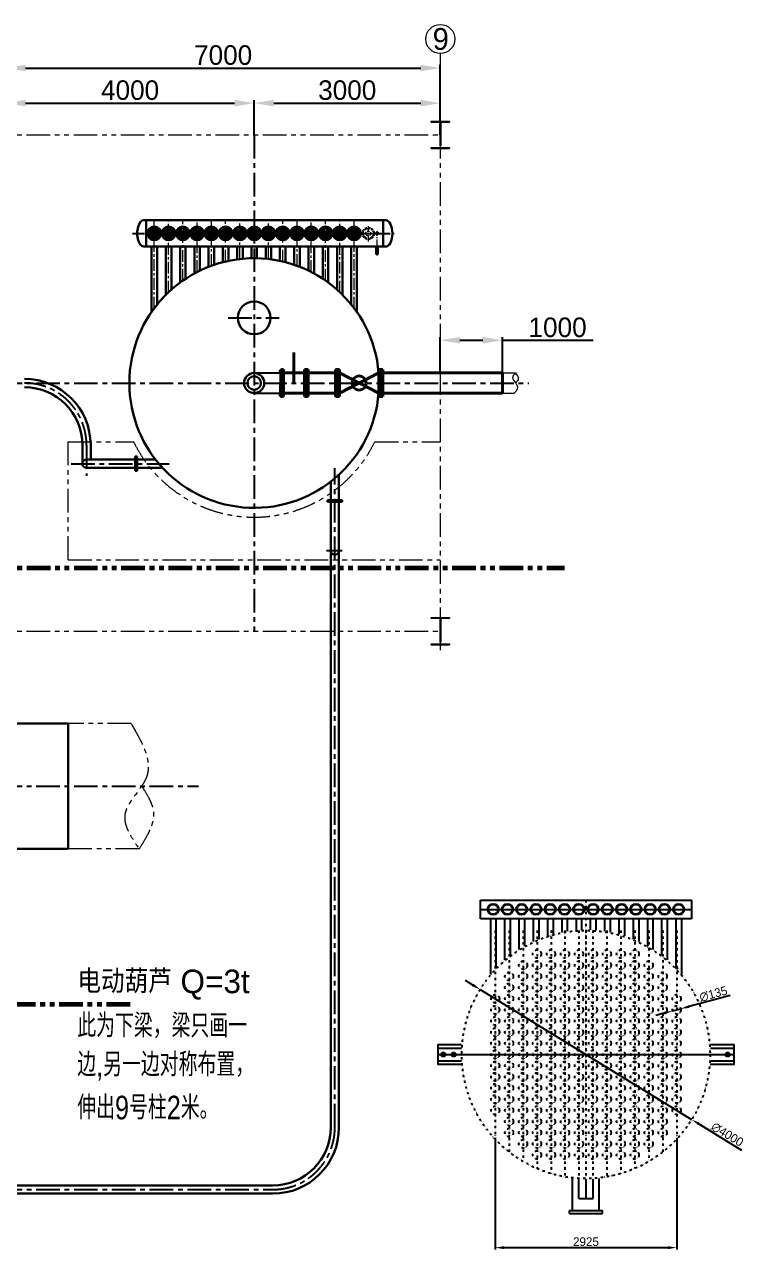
# Model space of a CAD drawing. Header units: millimetres. Extents: x 48549 to 244689, y 99496 to 172785.
# Drawn here: x 159636 to 171273, y 115578 to 135324 of the extents above; entities that cross this region are included whole.
import ezdxf

# ---------------------------------------------------------------- set-up
doc = ezdxf.new("R2010")
doc.units = ezdxf.units.MM
doc.header["$LTSCALE"] = 3
for name, pattern in [('CENTER', [50.8, 31.75, -6.35, 6.35, -6.35]), ('CENTERX2', [101.6, 63.5, -12.7, 12.7, -12.7]), ('DASHED', [19.05, 12.7, -6.35]), ('DIVIDE', [31.75, 12.7, -6.35, 0, -6.35, 0, -6.35]), ('PHANTOMX2', [127, 63.5, -12.7, 12.7, -12.7, 12.7, -12.7])]:
    doc.linetypes.add(name, pattern=pattern)
for name, color, linetype, lineweight in [('1', 1, 'CENTER', 13), ('center', 1, 'CENTER', 9), ('CON', 7, 'Continuous', 40), ('Layer3', 6, 'Continuous', 18), ('Layer4', 4, 'DASHED', 5), ('双点划线', 3, 'PHANTOMX2', 20), ('图层1', 7, 'Continuous', 30), ('图层2', 1, 'CENTERX2', 15), ('图层3', 6, 'Continuous', 9), ('实线层', 7, 'Continuous', 25)]:
    doc.layers.add(name, color=color, linetype=linetype, lineweight=lineweight)
doc.layers.add('3中心线层', color=1, linetype='CENTER', plot=False)
doc.layers.add('Layer1', color=1, linetype='CENTERX2')
doc.styles.add('仿宋体', font='ttxt1.shx', dxfattribs={"bigfont": 'hzfs.shx'})
doc.dimstyles.new('ISO-25', dxfattribs={"dimtxt": 150, "dimasz": 150, "dimexe": 50, "dimexo": 0, "dimgap": 50, "dimtad": 1, "dimdec": 1, "dimdsep": 46, "dimtxsty": '仿宋体', "dimcen": 2.5, "dimazin": 0, "dimtfac": 1, "dimtdec": 1, "dimtmove": 0, "dimatfit": 3, "dimfxl": 1, "dimarcsym": 0})

# ---------------------------------------------------------------- blocks, each defined once
blk = doc.blocks.new('*D23')
at = {"layer": 'Defpoints', "color": 0, "ltscale": 3}
for p in [(167338, 130234), (166338, 129707), (167338, 129707)]:
    blk.add_point(p, dxfattribs=at)
at = {"layer": '图层3', "color": 0, "lineweight": -2, "ltscale": 3}
for p, q in [((166338, 129707), (166338, 130284)), ((166653, 130234), (167023, 130234)), ((167338, 129707), (167338, 130284)), ((167338, 130234), (168803, 130234))]:
    blk.add_line(p, q, dxfattribs=at)
at = {"layer": '图层3', "color": 0, "ltscale": 3}
for points in [[(166653, 130286), (166653, 130181), (166338, 130234)], [(167023, 130286), (167023, 130181), (167338, 130234)]]:
    blk.add_solid(points, dxfattribs=at)
at = {"layer": '图层3', "color": 0, "ltscale": 3, "insert": (168228, 130441), "char_height": 315, "attachment_point": 5, "style": '仿宋体'}
blk.add_mtext('1000', dxfattribs=at)
blk = doc.blocks.new('*D65')
at = {"layer": 'Defpoints', "color": 0, "ltscale": 3}
for p in [(166338, 134622), (159338, 133544), (166338, 133544)]:
    blk.add_point(p, dxfattribs=at)
at = {"layer": '图层3', "color": 0, "lineweight": -2, "ltscale": 3}
for p, q in [((159338, 133544), (159338, 134672)), ((166338, 133544), (166338, 134672)), ((159653, 134622), (166023, 134622))]:
    blk.add_line(p, q, dxfattribs=at)
at = {"layer": '图层3', "color": 0, "ltscale": 3}
for points in [[(159653, 134674), (159653, 134569), (159338, 134622)], [(166023, 134674), (166023, 134569), (166338, 134622)]]:
    blk.add_solid(points, dxfattribs=at)
at = {"layer": '图层3', "color": 0, "ltscale": 3, "insert": (162838, 134829), "char_height": 315, "attachment_point": 5, "style": '仿宋体'}
blk.add_mtext('7000', dxfattribs=at)
blk = doc.blocks.new('*D77')
at = {"layer": 'Defpoints', "color": 0, "ltscale": 3}
for p in [(163338, 134056), (159338, 133745), (163338, 133544)]:
    blk.add_point(p, dxfattribs=at)
at = {"layer": '图层3', "color": 0, "lineweight": -2, "ltscale": 3}
for p, q in [((159338, 133745), (159338, 134106)), ((163338, 133544), (163338, 134106)), ((159653, 134056), (163023, 134056))]:
    blk.add_line(p, q, dxfattribs=at)
at = {"layer": '图层3', "color": 0, "ltscale": 3}
for points in [[(159653, 134109), (159653, 134004), (159338, 134056)], [(163023, 134109), (163023, 134004), (163338, 134056)]]:
    blk.add_solid(points, dxfattribs=at)
at = {"layer": '图层3', "color": 0, "ltscale": 3, "insert": (161338, 134264), "char_height": 315, "attachment_point": 5, "style": '仿宋体'}
blk.add_mtext('4000', dxfattribs=at)
blk = doc.blocks.new('*D78')
at = {"layer": 'Defpoints', "color": 0, "ltscale": 3}
for p in [(166338, 134056), (166338, 133764), (163338, 133544)]:
    blk.add_point(p, dxfattribs=at)
at = {"layer": '图层3', "color": 0, "lineweight": -2, "ltscale": 3}
for p, q in [((163338, 133544), (163338, 134106)), ((166338, 133764), (166338, 134106)), ((163653, 134056), (166023, 134056))]:
    blk.add_line(p, q, dxfattribs=at)
at = {"layer": '图层3', "color": 0, "ltscale": 3}
for points in [[(163653, 134109), (163653, 134004), (163338, 134056)], [(166023, 134109), (166023, 134004), (166338, 134056)]]:
    blk.add_solid(points, dxfattribs=at)
at = {"layer": '图层3', "color": 0, "ltscale": 3, "insert": (164838, 134264), "char_height": 315, "attachment_point": 5, "style": '仿宋体'}
blk.add_mtext('3000', dxfattribs=at)
blk = doc.blocks.new('*D237')
at = {"layer": 'Defpoints', "color": 0}
for p in [(166981, 119768), (170389, 117673)]:
    blk.add_point(p, dxfattribs=at)
at = {"layer": '图层3', "color": 0, "lineweight": -2}
for p, q in [((166862, 119841), (166743, 119914)), ((166981, 119768), (170389, 117673)), ((171198, 117176), (170508, 117600))]:
    blk.add_line(p, q, dxfattribs=at)
at = {"layer": '图层3', "color": 0}
for points in [[(166874, 119861), (166850, 119821), (166981, 119768)], [(170521, 117620), (170496, 117580), (170389, 117673)]]:
    blk.add_solid(points, dxfattribs=at)
at = {"layer": '图层3', "color": 0, "insert": (170963, 117432), "char_height": 140, "attachment_point": 5, "rotation": 328.4301, "style": '仿宋体'}
blk.add_mtext('∅4000', dxfattribs=at)
blk = doc.blocks.new('*D238')
at = {"layer": 'Defpoints', "color": 0}
for p in [(170082, 119423), (170213, 119458)]:
    blk.add_point(p, dxfattribs=at)
at = {"layer": '图层3', "color": 0, "lineweight": -2}
for p, q in [((171011, 119670), (170348, 119494)), ((169947, 119387), (169812, 119351)), ((170082, 119423), (170213, 119458))]:
    blk.add_line(p, q, dxfattribs=at)
at = {"layer": '图层3', "color": 0}
for points in [[(170342, 119516), (170354, 119471), (170213, 119458)], [(169941, 119410), (169953, 119365), (170082, 119423)]]:
    blk.add_solid(points, dxfattribs=at)
at = {"layer": '图层3', "color": 0, "insert": (170740, 119696), "char_height": 140, "attachment_point": 5, "rotation": 14.8849, "style": '仿宋体'}
blk.add_mtext('∅135', dxfattribs=at)
blk = doc.blocks.new('*D239')
at = {"layer": 'Defpoints', "color": 0}
for p in [(167223, 117356), (170148, 117356), (170148, 115608)]:
    blk.add_point(p, dxfattribs=at)
at = {"layer": '图层3', "color": 0, "lineweight": -2}
for p, q in [((167223, 117356), (167223, 115578)), ((170148, 117356), (170148, 115578)), ((167363, 115608), (170008, 115608))]:
    blk.add_line(p, q, dxfattribs=at)
at = {"layer": '图层3', "color": 0}
for points in [[(167363, 115631), (167363, 115584), (167223, 115608)], [(170008, 115631), (170008, 115584), (170148, 115608)]]:
    blk.add_solid(points, dxfattribs=at)
at = {"layer": '图层3', "color": 0, "insert": (168685, 115703), "char_height": 140, "attachment_point": 5, "style": '仿宋体'}
blk.add_mtext('2925', dxfattribs=at)

msp = doc.modelspace()

# ---------------------------------------------------------------- linework, layer by layer
for p, q in [((163755.769, 129761.99), (163776.769, 129761.99)), ((163755.769, 129761.99), (163755.769, 129544.49)), ((163776.769, 129761.99), (163776.769, 129544.49)), ((163338.362, 129706.99), (163755.769, 129706.99)), ((163755.769, 129326.99), (163755.769, 129544.49)), ((163776.769, 129726.99), (163779.769, 129726.99)), ((163776.769, 129326.99), (163776.769, 129544.49)), ((163779.769, 129726.99), (163779.769, 129544.49)), ((163779.769, 129361.99), (163779.769, 129544.49)), ((163338.515, 129381.99), (163755.769, 129381.99)), ((163776.769, 129361.99), (163779.769, 129361.99)), ((163755.769, 129326.99), (163776.769, 129326.99)), ((167145.069, 120910.39), (167145.069, 120012.145)), ((167235.069, 120910.39), (167235.069, 120112.418)), ((167375.069, 120910.39), (167375.069, 120244.908)), ((167465.069, 120910.39), (167465.069, 120317.845)), ((167605.069, 120910.39), (167605.069, 120415.64)), ((167695.069, 120910.39), (167695.069, 120469.726)), ((167835.069, 120910.39), (167835.069, 120541.869)), ((167925.069, 120910.39), (167925.069, 120581.22)), ((168065.069, 120910.39), (168065.069, 120632.429)), ((168155.069, 120910.39), (168155.069, 120659.307)), ((168295.069, 120910.39), (168295.069, 120692.242)), ((168385.069, 120910.39), (168385.069, 120707.927)), ((168525.069, 120910.39), (168525.069, 120724.063)), ((168615.069, 120910.39), (168615.069, 120729.222)), ((168755.069, 120910.39), (168755.069, 120729.222)), ((168845.069, 120910.39), (168845.069, 120724.063)), ((168985.069, 120910.39), (168985.069, 120707.927)), ((169075.069, 120910.39), (169075.069, 120692.242)), ((169215.069, 120910.39), (169215.069, 120659.307)), ((169305.069, 120910.39), (169305.069, 120632.429)), ((169445.069, 120910.39), (169445.069, 120581.22)), ((169535.069, 120910.39), (169535.069, 120541.869)), ((169675.069, 120910.39), (169675.069, 120469.726)), ((169765.069, 120910.39), (169765.069, 120415.64)), ((169905.069, 120910.39), (169905.069, 120317.845)), ((169995.069, 120910.39), (169995.069, 120244.908)), ((170135.069, 120910.39), (170135.069, 120112.418)), ((170225.069, 120910.39), (170225.069, 120012.145)), ((168470.069, 116205.901), (168470.069, 116721.973)), ((168900.069, 116205.901), (168900.069, 116721.973)), ((168420.069, 116155.901), (168420.069, 116205.901)), ((168420.069, 116155.901), (168420.069, 116205.901)), ((168950.069, 116155.901), (168950.069, 116205.901)), ((168950.069, 116155.901), (168950.069, 116205.901))]:
    msp.add_line(p, q)
at = {"linetype": 'Continuous'}
for p, q in [((166985.069, 121210.39), (170385.069, 121210.39)), ((166985.069, 120910.39), (166985.069, 121210.39)), ((166985.069, 121060.39), (170385.069, 121060.39)), ((170385.069, 121210.39), (170385.069, 120910.39)), ((170385.069, 121060.39), (170385.069, 121060.39)), ((170385.069, 120910.39), (166985.069, 120910.39)), ((168420.069, 116205.901), (168950.069, 116205.901)), ((168420.069, 116155.901), (168950.069, 116155.901)), ((168420.069, 116155.901), (168950.069, 116155.901))]:
    msp.add_line(p, q, dxfattribs=at)
at = {"color": 1, "linetype": 'DIVIDE', "lineweight": -2}
for p, q in [((168685.069, 121210.39), (168685.069, 117897.242)), ((167222.569, 120720.441), (167222.569, 117356.222)), ((167447.569, 120720.441), (167447.569, 117149.265)), ((167672.569, 120720.441), (167672.569, 116995.667)), ((167897.569, 120720.441), (167897.569, 116882.006)), ((168122.569, 120720.441), (168122.569, 116801.172)), ((168347.569, 120720.441), (168347.569, 116749.123)), ((168572.569, 120720.441), (168572.569, 116720.441)), ((168797.569, 120720.441), (168797.569, 116720.441)), ((169022.569, 120720.441), (169022.569, 116749.123)), ((169247.569, 120720.441), (169247.569, 116801.172)), ((169472.569, 120720.441), (169472.569, 116882.006)), ((169697.569, 120720.441), (169697.569, 116995.667)), ((169922.569, 120720.441), (169922.569, 117149.265)), ((170147.569, 120720.441), (170147.569, 117356.222)), ((170135.069, 120112.418), (170225.069, 120112.418))]:
    msp.add_line(p, q, dxfattribs=at)
at = {"color": 5, "linetype": 'DIVIDE', "lineweight": -2}
msp.add_line((168685.069, 120720.441), (168685.069, 116720.441), dxfattribs=at)
at = {"color": 2}
for p, q in [((166301.27, 118820.441), (166677.558, 118820.441)), ((166301.27, 118720.441), (170695.069, 118720.441)), ((170692.58, 118820.441), (171068.868, 118820.441)), ((170695.069, 118720.441), (171068.868, 118720.441)), ((166301.27, 118620.441), (166677.558, 118620.441)), ((170692.58, 118620.441), (171068.868, 118620.441))]:
    msp.add_line(p, q, dxfattribs=at)
at = {"color": 6}
for p, q in [((168570.069, 116397.878), (168570.069, 116713.733)), ((168685.069, 116710.441), (168685.069, 116397.878)), ((168800.069, 116397.878), (168800.069, 116713.733))]:
    msp.add_line(p, q, dxfattribs=at)
at = {"color": 6, "linetype": 'Continuous'}
msp.add_line((168570.069, 116397.878), (168800.069, 116397.878), dxfattribs=at)
msp.add_line((168570.069, 116397.878), (168800.069, 116397.878), dxfattribs=at)
at = {"linetype": 'Continuous'}
for points in [[(166681.466, 118560.208), (166301.27, 118560.208), (166301.27, 118880.674), (166681.466, 118880.674)], [(170688.672, 118880.674), (171068.868, 118880.674), (171068.868, 118560.208), (170688.672, 118560.208)]]:
    msp.add_lwpolyline(points, dxfattribs=at)
at = {"linetype": 'DIVIDE', "lineweight": -2}
msp.add_circle((168685.069, 118720.441), 2000, dxfattribs=at)
at = {"color": 2, "linetype": 'DIVIDE', "lineweight": -2}
for centre in [(167897.569, 120340.441), (168122.569, 120340.441), (168347.569, 120340.441), (168572.569, 120340.441), (168797.569, 120340.441), (169022.569, 120340.441), (169247.569, 120340.441), (169472.569, 120340.441), (167672.569, 120160.441), (167672.569, 120160.441), (167897.569, 120160.441), (168122.569, 120160.441), (168347.569, 120160.441), (168572.569, 120160.441), (168797.569, 120160.441), (169022.569, 120160.441), (169247.569, 120160.441), (169472.569, 120160.441), (169697.569, 120160.441), (169697.569, 120160.441), (167447.569, 119980.441), (167447.569, 119800.441), (167672.569, 119980.441), (167672.569, 119800.441), (167897.569, 119980.441), (167897.569, 119800.441), (168122.569, 119980.441), (168122.569, 119800.441), (168347.569, 119980.441), (168347.569, 119800.441), (168572.569, 119980.441), (168572.569, 119800.441), (168797.569, 119980.441), (168797.569, 119800.441), (169022.569, 119980.441), (169022.569, 119800.441), (169247.569, 119980.441), (169247.569, 119800.441), (169472.569, 119980.441), (169472.569, 119800.441), (169697.569, 119980.441), (169697.569, 119800.441), (169922.569, 119980.441), (169922.569, 119800.441), (167222.569, 119620.441), (167447.569, 119620.441), (167672.569, 119620.441), (167897.569, 119620.441), (168122.569, 119620.441), (168347.569, 119620.441), (168572.569, 119620.441), (168797.569, 119620.441), (169022.569, 119620.441), (169247.569, 119620.441), (169472.569, 119620.441), (169697.569, 119620.441), (169922.569, 119620.441), (170147.569, 119620.441), (167222.569, 119440.441), (167447.569, 119440.441), (167672.569, 119440.441), (167897.569, 119440.441), (168122.569, 119440.441), (168347.569, 119440.441), (168572.569, 119440.441), (168797.569, 119440.441), (169022.569, 119440.441), (169247.569, 119440.441), (169472.569, 119440.441), (169697.569, 119440.441), (169922.569, 119440.441), (170147.569, 119440.441), (167222.569, 119260.441), (167447.569, 119260.441), (167672.569, 119260.441), (167897.569, 119260.441), (168122.569, 119260.441), (168347.569, 119260.441), (168572.569, 119260.441), (168797.569, 119260.441), (169022.569, 119260.441), (169247.569, 119260.441), (169472.569, 119260.441), (169697.569, 119260.441), (169922.569, 119260.441), (170147.569, 119260.441), (167222.569, 119080.441), (167447.569, 119080.441), (167672.569, 119080.441), (167897.569, 119080.441), (168122.569, 119080.441), (168347.569, 119080.441), (168572.569, 119080.441), (168797.569, 119080.441), (169022.569, 119080.441), (169247.569, 119080.441), (169472.569, 119080.441), (169697.569, 119080.441), (169922.569, 119080.441), (170147.569, 119080.441), (167222.569, 118900.441), (167447.569, 118900.441), (167672.569, 118900.441), (167897.569, 118900.441), (168122.569, 118900.441), (168347.569, 118900.441), (168572.569, 118900.441), (168797.569, 118900.441), (169022.569, 118900.441), (169247.569, 118900.441), (169472.569, 118900.441), (169697.569, 118900.441), (169922.569, 118900.441), (170147.569, 118900.441), (167222.569, 118720.441), (167447.569, 118720.441), (169922.569, 118720.441), (170147.569, 118720.441), (167222.569, 118540.441), (167447.569, 118540.441), (167672.569, 118540.441), (167897.569, 118540.441), (168122.569, 118540.441), (168347.569, 118540.441), (168572.569, 118540.441), (168797.569, 118540.441), (169022.569, 118540.441), (169247.569, 118540.441), (169472.569, 118540.441), (169697.569, 118540.441), (169922.569, 118540.441), (170147.569, 118540.441), (167222.569, 118360.441), (167447.569, 118360.441), (167672.569, 118360.441), (167897.569, 118360.441), (168122.569, 118360.441), (168347.569, 118360.441), (168572.569, 118360.441), (168797.569, 118360.441), (169022.569, 118360.441), (169247.569, 118360.441), (169472.569, 118360.441), (169697.569, 118360.441), (169922.569, 118360.441), (170147.569, 118360.441), (167222.569, 118180.441), (167447.569, 118180.441), (167672.569, 118180.441), (167897.569, 118180.441), (168122.569, 118180.441), (168347.569, 118180.441), (168572.569, 118180.441), (168797.569, 118180.441), (169022.569, 118180.441), (169247.569, 118180.441), (169472.569, 118180.441), (169697.569, 118180.441), (169922.569, 118180.441), (170147.569, 118180.441), (167222.569, 118000.441), (167222.569, 117820.441), (167447.569, 118000.441), (167447.569, 117820.441), (167672.569, 118000.441), (167672.569, 117820.441), (167897.569, 118000.441), (167897.569, 117820.441), (168122.569, 118000.441), (168122.569, 117820.441), (168347.569, 118000.441), (168347.569, 117820.441), (168572.569, 118000.441), (168572.569, 117820.441), (168797.569, 118000.441), (168797.569, 117820.441), (169022.569, 118000.441), (169022.569, 117820.441), (169247.569, 118000.441), (169247.569, 117820.441), (169472.569, 118000.441), (169472.569, 117820.441), (169697.569, 118000.441), (169697.569, 117820.441), (169922.569, 118000.441), (169922.569, 117820.441), (170147.569, 118000.441), (170147.569, 117820.441), (167447.569, 117640.441), (167672.569, 117640.441), (167897.569, 117640.441), (168122.569, 117640.441), (168347.569, 117640.441), (168572.569, 117640.441), (168797.569, 117640.441), (169022.569, 117640.441), (169247.569, 117640.441), (169472.569, 117640.441), (169697.569, 117640.441), (169922.569, 117640.441), (167447.569, 117460.441), (167672.569, 117460.441), (167897.569, 117460.441), (168122.569, 117460.441), (168347.569, 117460.441), (168572.569, 117460.441), (168797.569, 117460.441), (169022.569, 117460.441), (169247.569, 117460.441), (169472.569, 117460.441), (169697.569, 117460.441), (169922.569, 117460.441), (167672.569, 117280.441), (167897.569, 117280.441), (168122.569, 117280.441), (168347.569, 117280.441), (168572.569, 117280.441), (168797.569, 117280.441), (169022.569, 117280.441), (169247.569, 117280.441), (169472.569, 117280.441), (169697.569, 117280.441), (167897.569, 117100.441), (168122.569, 117100.441), (168347.569, 117100.441), (168572.569, 117100.441), (168797.569, 117100.441), (169022.569, 117100.441), (169247.569, 117100.441), (169472.569, 117100.441)]:
    msp.add_circle(centre, 67.5, dxfattribs=at)
at = {"color": 1, "linetype": 'DIVIDE', "lineweight": -2}
for centre in [(167672.569, 118720.441), (167897.569, 118720.441), (168122.569, 118720.441), (168347.569, 118720.441), (168572.569, 118720.441), (168797.569, 118720.441), (169022.569, 118720.441), (169247.569, 118720.441), (169472.569, 118720.441), (169697.569, 118720.441)]:
    msp.add_circle(centre, 67.5, dxfattribs=at)
at = {"layer": '1'}
for p, q in [((165171.875, 131956.484), (165385.014, 131956.497)), ((165293.361, 131631.031), (165347.639, 131631.031))]:
    msp.add_line(p, q, dxfattribs=at)
at = {"layer": '3中心线层'}
for p, q in [((163738.019, 129741.99), (163803.439, 129741.99)), ((163738.019, 129346.99), (163796.737, 129346.99))]:
    msp.add_line(p, q, dxfattribs=at)
at = {"layer": 'center'}
for p, q in [((165178.362, 131826.87), (165178.362, 132089.707)), ((165319.15, 131610.687), (165319.15, 131994.776))]:
    msp.add_line(p, q, dxfattribs=at)
msp.add_circle((165176.932, 131956.42), 80, dxfattribs=at)
at = {"layer": 'CON'}
for p, q in [((163979.769, 129544.49), (163979.769, 130035.774)), ((163779.769, 129762.481), (163779.769, 129706.99)), ((163810.872, 129762.481), (163779.769, 129762.481)), ((163779.769, 129762.481), (163779.769, 129326.499)), ((163810.872, 129381.99), (163810.872, 129762.481)), ((164148.667, 129762.481), (164179.769, 129762.481)), ((164148.667, 129381.99), (164148.667, 129762.481)), ((164179.769, 129762.481), (164179.769, 129706.99)), ((164179.769, 129762.481), (164179.769, 129381.99)), ((164210.872, 129762.481), (164179.769, 129762.481)), ((164210.872, 129381.99), (164210.872, 129762.481)), ((164648.667, 129762.481), (164679.769, 129762.481)), ((164648.667, 129381.99), (164648.667, 129762.481)), ((164679.769, 129762.481), (164679.769, 129381.99)), ((164710.872, 129762.481), (164679.769, 129762.481)), ((164679.769, 129762.481), (164679.769, 129706.99)), ((164710.872, 129381.99), (164710.872, 129762.481)), ((165348.667, 129762.481), (165379.769, 129762.481)), ((165348.667, 129381.99), (165348.667, 129762.481)), ((165379.769, 129762.481), (165379.769, 129381.99)), ((165410.872, 129762.481), (165379.769, 129762.481)), ((165379.769, 129762.481), (165379.769, 129706.99)), ((165410.872, 129381.99), (165410.872, 129762.481)), ((163810.872, 129706.99), (164148.667, 129706.99)), ((164210.872, 129706.99), (164648.667, 129706.99)), ((165348.667, 129706.99), (164710.872, 129381.99)), ((164710.872, 129706.99), (165348.667, 129381.99)), ((165410.872, 129706.99), (167338.365, 129706.99)), ((167338.365, 129706.99), (167338.365, 129381.99)), ((163810.872, 129381.99), (164148.667, 129381.99)), ((163810.872, 129381.99), (163810.872, 129326.499)), ((164148.667, 129381.99), (164148.667, 129326.499)), ((164179.769, 129326.499), (164179.769, 129381.99)), ((164179.769, 129326.499), (164179.769, 129381.99)), ((164210.872, 129381.99), (164648.667, 129381.99)), ((164210.872, 129381.99), (164210.872, 129326.499)), ((164648.667, 129381.99), (164648.667, 129326.499)), ((164679.769, 129326.499), (164679.769, 129381.99)), ((164679.769, 129326.499), (164679.769, 129381.99)), ((164710.872, 129381.99), (164710.872, 129326.499)), ((165348.667, 129381.99), (165348.667, 129326.499)), ((165379.769, 129326.499), (165379.769, 129381.99)), ((165379.769, 129326.499), (165379.769, 129381.99)), ((165410.872, 129381.99), (165410.872, 129326.499)), ((165410.872, 129381.99), (167338.365, 129381.99)), ((163810.872, 129326.499), (163779.769, 129326.499)), ((164148.667, 129326.499), (164179.769, 129326.499)), ((164210.872, 129326.499), (164179.769, 129326.499)), ((164648.667, 129326.499), (164679.769, 129326.499)), ((164710.872, 129326.499), (164679.769, 129326.499)), ((165348.667, 129326.499), (165379.769, 129326.499)), ((165410.872, 129326.499), (165379.769, 129326.499))]:
    msp.add_line(p, q, dxfattribs=at)
for start, end in [(0, 180), (180, 0)]:
    msp.add_arc((165029.769, 129544.49), 114.039, start, end, dxfattribs=at)
at = {"layer": 'Layer1', "ltscale": 2}
for p, q in [((163338.362, 133544.49), (163338.362, 125544.49)), ((162916.905, 130594.49), (163740.978, 130594.49)), ((154338.363, 129544.49), (167764.524, 129544.49)), ((160636.363, 128544.49), (160636.363, 128048.599)), ((160387.804, 128244.49), (161965.292, 128244.49)), ((161413.483, 128344.49), (161465.992, 128344.49)), ((164638.362, 117544.49), (164638.362, 128171.416)), ((161413.483, 128144.49), (161465.992, 128144.49)), ((164538.362, 127619.607), (164538.362, 127672.116)), ((164738.362, 127619.607), (164738.362, 127672.116)), ((164501.692, 126842.487), (164758.395, 126842.487)), ((154338.363, 123044.49), (162441.533, 123044.49)), ((154338.363, 116544.49), (163638.362, 116544.49))]:
    msp.add_line(p, q, dxfattribs=at)
at = {"layer": 'Layer1'}
msp.add_line((161377.634, 131956.49), (165594.547, 131956.49), dxfattribs=at)
at = {"layer": 'Layer1', "ltscale": 2}
for centre, start, end in [((159636.363, 128544.49), 0, 90), ((163638.362, 117544.49), 270, 0)]:
    msp.add_arc(centre, 1000, start, end, dxfattribs=at)
at = {"layer": 'Layer3'}
msp.add_arc((165319.15, 131956.458), 15.5, 0, 270, dxfattribs=at)
at = {"layer": 'Layer4'}
for radius in [97.5, 40]:
    msp.add_circle((165176.932, 131956.42), radius, dxfattribs=at)
at = {"layer": '双点划线', "ltscale": 2}
for p, q in [((166188.362, 133764.487), (166488.362, 133764.487)), ((166188.362, 133748.487), (166188.362, 133764.487)), ((166332.862, 133746.487), (166188.362, 133746.487)), ((166332.862, 133746.487), (166332.862, 133342.487)), ((166488.362, 133746.487), (166343.862, 133746.487)), ((166343.862, 133746.487), (166343.862, 133342.487)), ((166488.362, 133764.487), (166488.362, 133748.487)), ((154332.863, 133544.49), (166332.862, 133544.49)), ((166338.362, 133544.49), (166338.362, 125324.49)), ((166188.362, 133342.487), (166332.862, 133342.487)), ((166188.362, 133324.487), (166188.362, 133340.487)), ((166188.362, 133324.487), (166488.362, 133324.487)), ((166338.362, 133364.95), (166338.362, 133239.71)), ((166343.862, 133342.487), (166488.362, 133342.487)), ((166488.362, 133340.487), (166488.362, 133324.487)), ((167338.365, 129706.99), (167549.536, 129706.99)), ((167338.365, 129381.99), (167530.663, 129381.99)), ((160338.363, 128594.49), (161396.264, 128594.49)), ((160338.363, 126694.49), (160338.363, 128594.49)), ((165280.46, 128594.49), (166332.862, 128594.49)), ((160338.363, 126694.49), (166338.362, 126694.49)), ((166188.362, 125764.49), (166488.362, 125764.49)), ((166188.362, 125748.49), (166188.362, 125764.49)), ((166332.862, 125746.49), (166188.362, 125746.49)), ((166332.862, 125746.49), (166332.862, 125342.49)), ((166488.362, 125746.49), (166343.862, 125746.49)), ((166343.862, 125746.49), (166343.862, 125342.49)), ((166488.362, 125764.49), (166488.362, 125748.49)), ((154332.863, 125544.49), (166332.862, 125544.49)), ((166188.362, 125342.49), (166332.862, 125342.49)), ((166188.362, 125324.49), (166188.362, 125340.49)), ((166188.362, 125324.49), (166488.362, 125324.49)), ((166338.362, 125364.954), (166338.362, 125239.713)), ((166343.862, 125342.49), (166488.362, 125342.49)), ((166488.362, 125340.49), (166488.362, 125324.49)), ((161354.216, 124054.49), (160338.364, 124054.49)), ((161485.549, 122034.49), (160338.364, 122034.49))]:
    msp.add_line(p, q, dxfattribs=at)
at = {"layer": '双点划线', "color": 7, "lineweight": 60, "ltscale": 2}
for p, q in [((154338.363, 126564.489), (168338.362, 126564.489)), ((161338.363, 119524.49), (154338.363, 119524.49))]:
    msp.add_line(p, q, dxfattribs=at)
at = {"layer": '双点划线', "ltscale": 2}
msp.add_arc((163338.362, 129544.49), 2162, 206.0661125, 333.9338875, dxfattribs=at)
msp.add_spline([(161354.216, 124054.49), (161603.804, 123197.491), (161254.343, 122583.324), (161485.549, 122034.49)], degree=3, dxfattribs=at)
msp.add_open_spline([(161527.709, 123044.49), (161619.883, 122898.141), (161805.993, 122602.646), (161612.618, 122242.639), (161506.065, 122067.739), (161485.549, 122034.49)], degree=3, knots=[0, 0, 0, 0, 483.636398264, 976.517550594, 1094.219909016, 1094.219909016, 1094.219909016, 1094.219909016], dxfattribs=at)
at = {"layer": '图层1'}
for p, q in [((161558.557, 132169.49), (165458.891, 132169.49)), ((161598.557, 131743.49), (161598.557, 132169.49)), ((165418.891, 131743.49), (165418.891, 132169.49)), ((161708.362, 131936.324), (161708.362, 132056.324)), ((161708.362, 132056.324), (161728.362, 132056.324)), ((161708.362, 131936.324), (161728.362, 131936.324)), ((161748.362, 132056.324), (161728.362, 132056.324)), ((161748.362, 131936.324), (161728.362, 131936.324)), ((161748.362, 131936.324), (161748.362, 132056.324)), ((161938.167, 131936.324), (161938.167, 132056.324)), ((161938.167, 132056.324), (161958.167, 132056.324)), ((161938.167, 131936.324), (161958.167, 131936.324)), ((161978.167, 132056.324), (161958.167, 132056.324)), ((161978.167, 131936.324), (161958.167, 131936.324)), ((161978.167, 131936.324), (161978.167, 132056.324)), ((162168.167, 131936.324), (162168.167, 132056.324)), ((162168.167, 132056.324), (162188.167, 132056.324)), ((162168.167, 131936.324), (162188.167, 131936.324)), ((162208.167, 132056.324), (162188.167, 132056.324)), ((162208.167, 131936.324), (162188.167, 131936.324)), ((162208.167, 131936.324), (162208.167, 132056.324)), ((162398.362, 131936.49), (162398.362, 132056.49)), ((162398.362, 132056.49), (162418.362, 132056.49)), ((162398.362, 131936.49), (162418.362, 131936.49)), ((162438.362, 132056.49), (162418.362, 132056.49)), ((162438.362, 131936.49), (162418.362, 131936.49)), ((162438.362, 131936.49), (162438.362, 132056.49)), ((162628.362, 131936.49), (162628.362, 132056.49)), ((162628.362, 132056.49), (162648.362, 132056.49)), ((162628.362, 131936.49), (162648.362, 131936.49)), ((162668.362, 132056.49), (162648.362, 132056.49)), ((162668.362, 131936.49), (162648.362, 131936.49)), ((162668.362, 131936.49), (162668.362, 132056.49)), ((162858.362, 131936.49), (162858.362, 132056.49)), ((162858.362, 132056.49), (162878.362, 132056.49)), ((162858.362, 131936.49), (162878.362, 131936.49)), ((162898.362, 132056.49), (162878.362, 132056.49)), ((162898.362, 131936.49), (162878.362, 131936.49)), ((162898.362, 131936.49), (162898.362, 132056.49)), ((163088.362, 131936.49), (163088.362, 132056.49)), ((163088.362, 132056.49), (163108.362, 132056.49)), ((163088.362, 131936.49), (163108.362, 131936.49)), ((163128.362, 132056.49), (163108.362, 132056.49)), ((163128.362, 131936.49), (163108.362, 131936.49)), ((163128.362, 131936.49), (163128.362, 132056.49)), ((163318.362, 131936.49), (163318.362, 132056.49)), ((163318.362, 132056.49), (163338.362, 132056.49)), ((163318.362, 131936.49), (163338.362, 131936.49)), ((163358.362, 132056.49), (163338.362, 132056.49)), ((163358.362, 131936.49), (163338.362, 131936.49)), ((163358.362, 131936.49), (163358.362, 132056.49)), ((163548.362, 131936.49), (163548.362, 132056.49)), ((163548.362, 132056.49), (163568.362, 132056.49)), ((163548.362, 131936.49), (163568.362, 131936.49)), ((163588.362, 132056.49), (163568.362, 132056.49)), ((163588.362, 131936.49), (163568.362, 131936.49)), ((163588.362, 131936.49), (163588.362, 132056.49)), ((163778.362, 131936.49), (163778.362, 132056.49)), ((163778.362, 132056.49), (163798.362, 132056.49)), ((163778.362, 131936.49), (163798.362, 131936.49)), ((163818.362, 132056.49), (163798.362, 132056.49)), ((163818.362, 131936.49), (163798.362, 131936.49)), ((163818.362, 131936.49), (163818.362, 132056.49)), ((164008.362, 131936.49), (164008.362, 132056.49)), ((164008.362, 132056.49), (164028.362, 132056.49)), ((164008.362, 131936.49), (164028.362, 131936.49)), ((164048.362, 132056.49), (164028.362, 132056.49)), ((164048.362, 131936.49), (164028.362, 131936.49)), ((164048.362, 131936.49), (164048.362, 132056.49)), ((164238.362, 131936.49), (164238.362, 132056.49)), ((164238.362, 132056.49), (164258.362, 132056.49)), ((164238.362, 131936.49), (164258.362, 131936.49)), ((164278.362, 132056.49), (164258.362, 132056.49)), ((164278.362, 131936.49), (164258.362, 131936.49)), ((164278.362, 131936.49), (164278.362, 132056.49)), ((164468.362, 131936.49), (164468.362, 132056.49)), ((164468.362, 132056.49), (164488.362, 132056.49)), ((164468.362, 131936.49), (164488.362, 131936.49)), ((164508.362, 132056.49), (164488.362, 132056.49)), ((164508.362, 131936.49), (164488.362, 131936.49)), ((164508.362, 131936.49), (164508.362, 132056.49)), ((164698.362, 131936.49), (164698.362, 132056.49)), ((164698.362, 132056.49), (164718.362, 132056.49)), ((164698.362, 131936.49), (164718.362, 131936.49)), ((164738.362, 132056.49), (164718.362, 132056.49)), ((164738.362, 131936.49), (164718.362, 131936.49)), ((164738.362, 131936.49), (164738.362, 132056.49)), ((164928.362, 131936.49), (164928.362, 132056.49)), ((164928.362, 132056.49), (164948.362, 132056.49)), ((164928.362, 131936.49), (164948.362, 131936.49)), ((164968.362, 132056.49), (164948.362, 132056.49)), ((164968.362, 131936.49), (164948.362, 131936.49)), ((164968.362, 131936.49), (164968.362, 132056.49)), ((161558.557, 131743.49), (165458.891, 131743.49)), ((161683.862, 130680.158), (161683.862, 131743.49)), ((161772.862, 130801.163), (161772.862, 131743.49)), ((161913.862, 130960.342), (161913.862, 131743.49)), ((162002.862, 131045.261), (162002.862, 131743.49)), ((162144.108, 131160.783), (162144.108, 131743.49)), ((162233.108, 131223.347), (162233.108, 131743.49)), ((162373.862, 131308.557), (162373.862, 131743.49)), ((162462.862, 131354.684), (162462.862, 131743.49)), ((162603.862, 131416.735), (162603.862, 131743.49)), ((162692.862, 131449.459), (162692.862, 131743.49)), ((162833.862, 131491.814), (162833.862, 131743.49)), ((162922.862, 131512.854), (162922.862, 131743.49)), ((163063.862, 131537.563), (163063.862, 131743.49)), ((163152.862, 131547.869), (163152.862, 131743.49)), ((163293.862, 131555.995), (163293.862, 131743.49)), ((163382.862, 131555.995), (163382.862, 131743.49)), ((163523.862, 131547.869), (163523.862, 131743.49)), ((163612.862, 131537.563), (163612.862, 131743.49)), ((163753.862, 131512.854), (163753.862, 131743.49)), ((163842.862, 131491.814), (163842.862, 131743.49)), ((163983.862, 131449.459), (163983.862, 131743.49)), ((164072.862, 131416.735), (164072.862, 131743.49)), ((164213.862, 131354.684), (164213.862, 131743.49)), ((164302.862, 131308.557), (164302.862, 131743.49)), ((164443.616, 131223.347), (164443.616, 131743.49)), ((164532.616, 131160.783), (164532.616, 131743.49)), ((164673.862, 131045.261), (164673.862, 131743.49)), ((164762.862, 130960.342), (164762.862, 131743.49)), ((164903.862, 130801.163), (164903.862, 131743.49)), ((164992.862, 130680.158), (164992.862, 131743.49)), ((165305.391, 131631.031), (165305.391, 131743.49)), ((165332.391, 131743.49), (165332.391, 131631.031)), ((165305.391, 131661.031), (165332.391, 131661.031)), ((160569.863, 128544.49), (160569.863, 128244.49)), ((160702.863, 128544.49), (160702.863, 128310.99)), ((161422.366, 128126.99), (161422.366, 128361.99)), ((161436.366, 128361.99), (161422.366, 128361.99)), ((161436.366, 128361.99), (161436.366, 128126.99)), ((161436.366, 128361.99), (161438.366, 128361.99)), ((161438.366, 128361.99), (161438.366, 128126.99)), ((161438.366, 128361.99), (161452.366, 128361.99)), ((161452.366, 128361.99), (161452.366, 128126.99)), ((161422.366, 128310.99), (160636.363, 128310.99)), ((161422.366, 128177.99), (160636.363, 128177.99)), ((161452.366, 128310.99), (161748.827, 128310.99)), ((161452.366, 128177.99), (161861.601, 128177.99)), ((161436.366, 128126.99), (161422.366, 128126.99)), ((161438.366, 128126.99), (161436.366, 128126.99)), ((161452.366, 128126.99), (161438.366, 128126.99)), ((164704.862, 127658.49), (164704.862, 128067.729)), ((164704.862, 127658.49), (164704.862, 128067.725)), ((164571.862, 127658.49), (164571.862, 127954.955)), ((164571.862, 127658.49), (164571.862, 127954.951)), ((164520.862, 127644.49), (164520.862, 127658.49)), ((164520.862, 127658.49), (164755.862, 127658.49)), ((164520.862, 127642.49), (164520.862, 127644.49)), ((164520.862, 127644.49), (164755.862, 127644.49)), ((164520.862, 127642.49), (164755.862, 127642.49)), ((164520.862, 127642.49), (164520.862, 127628.49)), ((164755.862, 127628.49), (164520.862, 127628.49)), ((164571.862, 117544.49), (164571.862, 127628.49)), ((164704.862, 117544.49), (164704.862, 127628.49)), ((164755.862, 127658.49), (164755.862, 127644.49)), ((164755.862, 127644.49), (164755.862, 127642.49)), ((164755.862, 127642.49), (164755.862, 127628.49)), ((160338.364, 124054.49), (154338.363, 124054.49)), ((160338.364, 124054.49), (160338.364, 122034.49)), ((160338.364, 122034.49), (154338.363, 122034.49)), ((158849.264, 116610.99), (163638.362, 116610.99)), ((158849.264, 116477.99), (163638.362, 116477.99))]:
    msp.add_line(p, q, dxfattribs=at)
for centre, radius in [((161728.362, 131956.324), 110), ((161728.362, 131956.324), 110), ((161958.167, 131956.324), 110), ((161958.167, 131956.324), 110), ((162188.167, 131956.324), 110), ((162188.167, 131956.324), 110), ((162418.362, 131956.49), 110), ((162418.362, 131956.49), 110), ((162648.362, 131956.49), 110), ((162648.362, 131956.49), 110), ((162878.362, 131956.49), 110), ((162878.362, 131956.49), 110), ((163108.362, 131956.49), 110), ((163108.362, 131956.49), 110), ((163338.362, 131956.49), 110), ((163338.362, 131956.49), 110), ((163568.362, 131956.49), 110), ((163568.362, 131956.49), 110), ((163798.362, 131956.49), 110), ((163798.362, 131956.49), 110), ((164028.362, 131956.49), 110), ((164028.362, 131956.49), 110), ((164258.362, 131956.49), 110), ((164258.362, 131956.49), 110), ((164488.362, 131956.49), 110), ((164488.362, 131956.49), 110), ((164718.362, 131956.49), 110), ((164718.362, 131956.49), 110), ((164948.362, 131956.49), 110), ((164948.362, 131956.49), 110), ((165319.15, 131956.458), 17), ((165319.15, 131956.458), 12.5), ((165318.891, 131631.031), 13.5), ((165318.891, 131631.031), 9), ((163338.362, 130594.49), 264.5), ((163338.362, 129544.49), 162.5), ((163338.362, 129544.49), 109.5)]:
    msp.add_circle(centre, radius, dxfattribs=at)
for centre, radius, start, end in [((161728.362, 131956.324), 89.708, 102.8820674, 77.1179326), ((161728.362, 131956.324), 59.724, 109.5647271, 70.4352729), ((161728.362, 131956.324), 39.594, 120.3401686, 59.6598314), ((161958.167, 131956.324), 89.708, 102.8820674, 77.1179326), ((161958.167, 131956.324), 59.724, 109.5647271, 70.4352729), ((161958.167, 131956.324), 39.594, 120.3401686, 59.6598314), ((162188.167, 131956.324), 89.708, 102.8820674, 77.1179326), ((162188.167, 131956.324), 59.724, 109.5647271, 70.4352729), ((162188.167, 131956.324), 39.594, 120.3401686, 59.6598314), ((162418.362, 131956.49), 89.708, 102.8820674, 77.1179326), ((162418.362, 131956.49), 59.724, 109.5647271, 70.4352729), ((162418.362, 131956.49), 39.594, 120.3401686, 59.6598314), ((162648.362, 131956.49), 89.708, 102.8820674, 77.1179326), ((162648.362, 131956.49), 59.724, 109.5647271, 70.4352729), ((162648.362, 131956.49), 39.594, 120.3401686, 59.6598314), ((162878.362, 131956.49), 89.708, 102.8820674, 77.1179326), ((162878.362, 131956.49), 59.724, 109.5647271, 70.4352729), ((162878.362, 131956.49), 39.594, 120.3401686, 59.6598314), ((163108.362, 131956.49), 89.708, 102.8820674, 77.1179326), ((163108.362, 131956.49), 59.724, 109.5647271, 70.4352729), ((163108.362, 131956.49), 39.594, 120.3401686, 59.6598314), ((163338.362, 131956.49), 89.708, 102.8820674, 77.1179326), ((163338.362, 131956.49), 59.724, 109.5647271, 70.4352729), ((163338.362, 131956.49), 39.594, 120.3401686, 59.6598314), ((163568.362, 131956.49), 89.708, 102.8820674, 77.1179326), ((163568.362, 131956.49), 59.724, 109.5647271, 70.4352729), ((163568.362, 131956.49), 39.594, 120.3401686, 59.6598314), ((163798.362, 131956.49), 89.708, 102.8820674, 77.1179326), ((163798.362, 131956.49), 59.724, 109.5647271, 70.4352729), ((163798.362, 131956.49), 39.594, 120.3401686, 59.6598314), ((164028.362, 131956.49), 89.708, 102.8820674, 77.1179326), ((164028.362, 131956.49), 59.724, 109.5647271, 70.4352729), ((164028.362, 131956.49), 39.594, 120.3401686, 59.6598314), ((164258.362, 131956.49), 89.708, 102.8820674, 77.1179326), ((164258.362, 131956.49), 59.724, 109.5647271, 70.4352729), ((164258.362, 131956.49), 39.594, 120.3401686, 59.6598314), ((164488.362, 131956.49), 89.708, 102.8820674, 77.1179326), ((164488.362, 131956.49), 59.724, 109.5647271, 70.4352729), ((164488.362, 131956.49), 39.594, 120.3401686, 59.6598314), ((164718.362, 131956.49), 89.708, 102.8820674, 77.1179326), ((164718.362, 131956.49), 59.724, 109.5647271, 70.4352729), ((164718.362, 131956.49), 39.594, 120.3401686, 59.6598314), ((164948.362, 131956.49), 89.708, 102.8820674, 77.1179326), ((164948.362, 131956.49), 59.724, 109.5647271, 70.4352729), ((164948.362, 131956.49), 39.594, 120.3401686, 59.6598314), ((163338.362, 129544.49), 2012, 4.6325648, 355.3674393), ((159636.363, 128544.49), 1066.5, 0, 90), ((159636.363, 128544.49), 933.5, 0, 90), ((160636.363, 128244.49), 66.5, 89.9998013, 270), ((164638.362, 126842.487), 66.5, 179.9998013, 0), ((163638.362, 117544.49), 1066.5, 270, 0), ((163638.362, 117544.49), 933.5, 270, 0)]:
    msp.add_arc(centre, radius, start, end, dxfattribs=at)
msp.add_ellipse((161558.557, 131956.49), major_axis=(0, 213), ratio=0.497652582, start_param=0, end_param=3.141592654, dxfattribs=at)
at = {"layer": '图层1', "extrusion": (0, 0, -1)}
msp.add_ellipse((165458.891, 131956.49), major_axis=(0, -213), ratio=0.497652582, start_param=3.141592654, end_param=6.283185307, dxfattribs=at)
at = {"layer": '图层2'}
for p, q in [((161728.362, 130743.04), (161728.362, 132169.49)), ((161958.362, 131004.109), (161958.362, 132169.49)), ((162188.362, 131192.797), (162188.362, 132169.49)), ((162418.362, 131332.328), (162418.362, 132169.49)), ((162648.362, 131433.695), (162648.362, 132169.49)), ((162878.362, 131502.871), (162878.362, 132169.49)), ((163108.362, 131543.221), (163108.362, 132169.49)), ((163568.362, 131543.221), (163568.362, 132169.49)), ((163798.362, 131502.871), (163798.362, 132169.49)), ((164028.362, 131433.695), (164028.362, 132169.49)), ((164258.362, 131332.328), (164258.362, 132169.49)), ((164488.362, 131192.797), (164488.362, 132169.49)), ((164718.362, 131004.109), (164718.362, 132169.49)), ((164948.362, 130743.04), (164948.362, 132169.49))]:
    msp.add_line(p, q, dxfattribs=at)
at = {"layer": '图层3'}
msp.add_line((166338.363, 134855.487), (166338.363, 134671.822), dxfattribs=at)
msp.add_circle((166338.363, 135089.702), 234.221, dxfattribs=at)
msp.add_arc((165318.891, 131631.031), 10.5, 0, 270, dxfattribs=at)
at = {"layer": '图层3', "ltscale": 3}
for points in [[(167549.536, 129706.99), (167500.231, 129635.614), (167552.842, 129544.49), (167577.724, 129451.627), (167530.663, 129381.99)], [(167549.536, 129706.99), (167595.487, 129617.094), (167552.842, 129544.49)]]:
    msp.add_spline(points, degree=3, dxfattribs=at)
at = {"layer": '实线层'}
for centre, radius in [((167190.069, 121060.39), 90), ((167190.069, 121060.39), 80), ((167420.069, 121060.39), 90), ((167420.069, 121060.39), 80), ((167650.069, 121060.39), 90), ((167650.069, 121060.39), 80), ((167880.069, 121060.39), 90), ((167880.069, 121060.39), 80), ((168110.069, 121060.39), 90), ((168110.069, 121060.39), 90), ((168110.069, 121060.39), 80), ((168110.069, 121060.39), 80), ((168340.069, 121060.39), 90), ((168340.069, 121060.39), 80), ((168570.069, 121060.39), 90), ((168570.069, 121060.39), 80), ((168800.069, 121060.39), 90), ((168800.069, 121060.39), 90), ((168800.069, 121060.39), 80), ((168800.069, 121060.39), 80), ((169030.069, 121060.39), 90), ((169030.069, 121060.39), 80), ((169260.069, 121060.39), 90), ((169260.069, 121060.39), 80), ((169490.069, 121060.39), 90), ((169490.069, 121060.39), 80), ((169720.069, 121060.39), 90), ((169720.069, 121060.39), 80), ((169950.069, 121060.39), 90), ((169950.069, 121060.39), 80), ((170180.069, 121060.39), 90), ((170180.069, 121060.39), 80), ((166386.028, 118720.441), 33.758), ((166554.819, 118720.441), 33.758), ((170971.309, 118720.441), 33.758)]:
    msp.add_circle(centre, radius, dxfattribs=at)

# ---------------------------------------------------------------- texts
at = {"layer": 'Layer3', "style": '仿宋体'}
msp.add_text('电动葫芦 Q=3t ', height=380, dxfattribs=at).set_placement((160488.957, 119708.966))
at = {"layer": 'Layer3', "style": '仿宋体', "width": 0.8}
for s, p in [('此为下梁，梁只画一', (160487.053, 118995.512)), ('边,另一边对称布置，', (160487.053, 118369.49)), ('伸出9号柱2米。', (160487.053, 117675.768))]:
    msp.add_text(s, height=380, dxfattribs=at).set_placement(p)
at = {"layer": 'Layer3', "insert": (166345.4, 134910.281), "char_height": 351, "width": 1944.27277, "attachment_point": 8, "style": '仿宋体'}
msp.add_mtext('9', dxfattribs=at)

# ---------------------------------------------------------------- dimensions: what is measured, and where the dimension line sits
at = {"layer": '图层3', "ltscale": 3}
for base, p1, p2, picture, middle in [((166338.362, 134621.819), (159338.363, 133544.49), (166338.362, 133544.49), '*D65', (162838.363, 134829.319)), ((163338.362, 134056.201), (159338.363, 133745.016), (163338.362, 133544.49), '*D77', (161338.363, 134263.701)), ((166338.362, 134056.201), (163338.362, 133544.49), (166338.362, 133764.487), '*D78', (164838.362, 134263.701)), ((167338.365, 130233.635), (166338.365, 129706.99), (167338.365, 129706.99), '*D23', (168228.365, 130441.135))]:
    dim = msp.add_linear_dim(base=base, p1=p1, p2=p2, dimstyle='ISO-25', override={"dimtxt": 315, "dimasz": 315}, dxfattribs=at)
    dim.commit()
    dim.dimension.update_dxf_attribs({"geometry": picture, "text_midpoint": middle})
at = {"layer": '图层3'}
dim = msp.add_diameter_dim_2p(p1=(166981.064, 119767.517), p2=(170389.073, 117673.365), dimstyle='ISO-25', override={"dimtxt": 140, "dimasz": 140, "dimexe": 30, "dimgap": 25}, dxfattribs=at)
dim.commit()
dim.dimension.update_dxf_attribs({"geometry": '*D237', "text_midpoint": (170962.791, 117432.329)})
dim = msp.add_diameter_dim_2p(p1=(170082.334, 119423.102), p2=(170212.804, 119457.78), dimstyle='ISO-25', override={"dimtxt": 140, "dimasz": 140, "dimexe": 30, "dimgap": 25}, dxfattribs=at)
dim.commit()
dim.dimension.update_dxf_attribs({"geometry": '*D238', "text_midpoint": (170764.099, 119604.313), "dimtype": 163})
dim = msp.add_linear_dim(base=(170147.569, 115607.611), p1=(167222.569, 117356.222), p2=(170147.569, 117356.222), dimstyle='ISO-25', override={"dimtxt": 140, "dimasz": 140, "dimexe": 30, "dimgap": 25}, dxfattribs=at)
dim.commit()
dim.dimension.update_dxf_attribs({"geometry": '*D239', "text_midpoint": (168685.069, 115702.611)})

doc.saveas('drawing.dxf')
